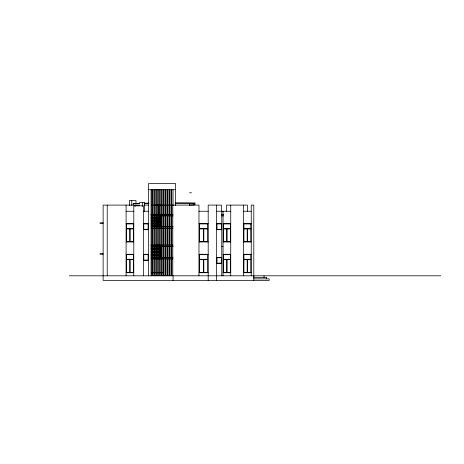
<?xml version="1.0" encoding="UTF-8"?>
<svg xmlns="http://www.w3.org/2000/svg" width="464" height="464" viewBox="0 0 464 464"><rect width="100%" height="100%" fill="white"/><g stroke="black" fill="none" stroke-linecap="round" stroke-linejoin="round"><path stroke-width="0.7" d="M148.515 189.73L175.612 189.73M189.498 192.804L191.591 192.804M139.31 202.333L144.536 202.333L144.536 211.503M139.728 203.563L133.226 203.563L133.243 205.1M144.06 203.563L148.399 203.563M175.131 203.563L189.585 203.563L189.602 205.1M139.745 205.1L103.13 205.1L103.13 280.418L269.166 280.418L269.166 278.881L253.796 278.881M144.066 205.1L148.416 205.1M151.235 205.1L198.969 205.1L198.969 275.807M126.098 211.248L133.783 211.248M143.388 211.248L148.515 211.248M198.969 211.248L208.191 211.248M216.647 211.248L230.736 211.248M243.548 211.248L251.233 211.248M150.794 214.322L173.055 214.322M221.554 214.322L223.712 214.322M151.073 215.859L173.055 215.859M221.554 215.859L223.712 215.859M151.073 217.396L160.811 217.396M151.073 218.933L160.811 218.933M151.073 220.47L160.811 220.47M151.073 222.007L160.811 222.007M103.13 222.778L100.056 222.778L100.056 223.544L103.13 223.544M126.098 223.544L133.783 223.544M143.388 223.544L148.515 223.544M151.073 223.544L160.811 223.544M198.969 223.544L208.191 223.544M216.647 223.544L221.769 223.544M223.051 223.544L230.736 223.544M243.548 223.544L251.233 223.544M151.073 225.081L160.811 225.081M151.073 226.618L173.055 226.618M151.073 228.155L173.055 228.155M126.481 228.543L133.394 228.543M199.433 228.543L207.733 228.543M223.439 228.543L230.353 228.543M243.931 228.543L250.85 228.543M126.481 228.926L133.394 228.926M199.433 228.926L207.733 228.926M223.439 228.926L230.353 228.926M243.931 228.926L250.85 228.926M143.388 229.692L148.515 229.692M216.647 229.692L221.769 229.692M126.098 241.993L133.783 241.993M198.969 241.993L208.191 241.993M223.051 241.993L230.736 241.993M243.548 241.993L251.233 241.993M150.794 245.067L173.055 245.067M151.073 246.604L173.055 246.604M221.769 246.604L223.051 246.604M151.073 248.141L160.811 248.141M151.073 249.678L160.811 249.678M151.073 251.215L160.811 251.215M151.073 252.752L160.811 252.752M103.13 253.518L100.056 253.518L100.056 254.289L103.13 254.289M126.098 254.289L133.783 254.289M143.388 254.289L148.515 254.289M151.073 254.289L160.811 254.289M198.969 254.289L208.191 254.289M223.051 254.289L230.736 254.289M243.548 254.289L251.233 254.289M151.073 255.826L160.811 255.826M151.073 257.363L173.055 257.363M216.647 257.363L221.769 257.363M151.073 258.9L173.055 258.9M126.481 259.283L133.394 259.283M199.433 259.283L207.733 259.283M223.439 259.283L230.353 259.283M243.931 259.283L250.85 259.283M126.481 259.666L133.394 259.666M199.433 259.666L207.733 259.666M223.439 259.666L230.353 259.666M243.931 259.666L250.85 259.666M143.388 260.437L148.515 260.437M216.647 263.511L221.769 263.511M126.098 272.733L133.783 272.733M151.264 272.733L163.514 272.733M198.969 272.733L208.191 272.733M223.051 272.733L230.736 272.733M243.548 272.733L251.233 272.733M69.316 275.807L440.8 275.807M253.791 275.807L253.796 277.344L266.603 277.344L266.603 278.881M264.039 275.807L264.039 277.344M253.796 280.418L253.796 205.1L251.233 205.1L251.233 275.807M247.585 228.926L247.585 241.605M247.585 259.666L247.585 272.351M247.387 211.596L247.387 205.1L226.612 205.1L226.612 211.596M247.196 228.926L247.196 241.605M247.196 259.666L247.196 272.351M243.548 205.1L243.548 275.807M230.736 205.1L230.736 275.807M227.087 228.926L227.087 241.605M227.087 259.666L227.087 272.351M226.705 228.926L226.705 241.605M226.705 259.666L226.705 272.351M223.051 211.248L223.051 275.807M221.769 211.248L221.769 275.807M221.49 211.596L221.49 205.1L208.191 205.1L208.191 280.418M216.647 205.1L216.647 280.418M203.812 228.926L203.812 241.605M203.812 259.666L203.812 272.351M203.354 228.926L203.354 241.605M203.354 259.666L203.354 272.351M175.612 205.645L175.612 183.582L148.515 183.582L148.515 275.807M173.055 189.73L173.055 205.645M173.055 275.807L173.055 280.418M172.794 205.1L172.794 275.807M171.773 189.73L171.773 275.807M171.129 189.73L171.129 275.807M169.847 189.73L169.847 275.807M169.209 189.73L169.209 275.807M167.927 189.73L167.927 275.807M167.289 189.73L167.289 275.807M166.008 189.73L166.008 275.807M165.364 189.73L165.364 275.807M164.088 189.73L164.088 275.807M163.444 189.73L163.444 275.807M163.316 228.155L163.316 245.067M163.316 258.9L163.316 275.807M162.162 189.73L162.162 275.807M161.524 189.73L161.524 275.807M160.811 215.859L160.811 226.925M160.811 246.604L160.811 257.671M160.242 189.73L160.242 275.807M159.604 189.73L159.604 275.807M158.758 204.926L158.758 214.322M158.323 189.73L158.323 275.807M157.679 189.73L157.679 275.807M156.397 189.73L156.397 275.807M155.759 189.73L155.759 275.807M154.477 189.73L154.477 275.807M153.839 189.73L153.839 275.807M152.557 189.73L152.557 275.807M151.914 189.73L151.914 275.807M151.073 189.73L151.073 275.807M143.388 275.807L143.388 205.842L133.783 205.842L133.783 275.807M142.291 202.333L142.291 206.561M135.981 204.09L135.981 200.489L129.375 200.489L129.375 205.535M135.065 205.1L135.065 206.526M131.782 200.489L131.782 205.535M130.129 228.926L130.129 241.605M130.129 259.666L130.129 272.351M129.746 228.926L129.746 241.605M129.746 259.666L129.746 272.351M126.098 205.1L126.098 275.807M107.23 205.1L107.23 275.807M193.772 204.52A33.257 0.632 -0.7 0 1 189.643 205.1M175.45 202.803A33.257 0.626 -0.7 0 1 189.387 203.563M133.429 203.563A33.257 0.626 -0.7 0 1 139.525 203.348M144.408 203.22A33.257 0.626 -0.7 0 1 149.072 203.116M133.394 223.932L126.481 223.932L126.481 241.605L133.394 241.605L133.394 223.932M148.126 223.932L143.77 223.932L143.77 229.309L148.126 229.309L148.126 223.932M207.733 223.932L199.433 223.932L199.433 241.605L207.733 241.605L207.733 223.932M221.386 223.932L217.03 223.932L217.03 229.309L221.386 229.309L221.386 223.932M230.353 223.932L223.439 223.932L223.439 241.605L230.353 241.605L230.353 223.932M250.85 223.932L243.931 223.932L243.931 241.605L250.85 241.605L250.85 223.932M133.394 254.672L126.481 254.672L126.481 272.351L133.394 272.351L133.394 254.672M148.126 254.672L143.77 254.672L143.77 260.055L148.126 260.055L148.126 254.672M207.733 254.672L199.433 254.672L199.433 272.351L207.733 272.351L207.733 254.672M230.353 254.672L223.439 254.672L223.439 272.351L230.353 272.351L230.353 254.672M250.85 254.672L243.931 254.672L243.931 272.351L250.85 272.351L250.85 254.672M221.386 257.746L217.03 257.746L217.03 263.129L221.386 263.129L221.386 257.746"/></g></svg>
